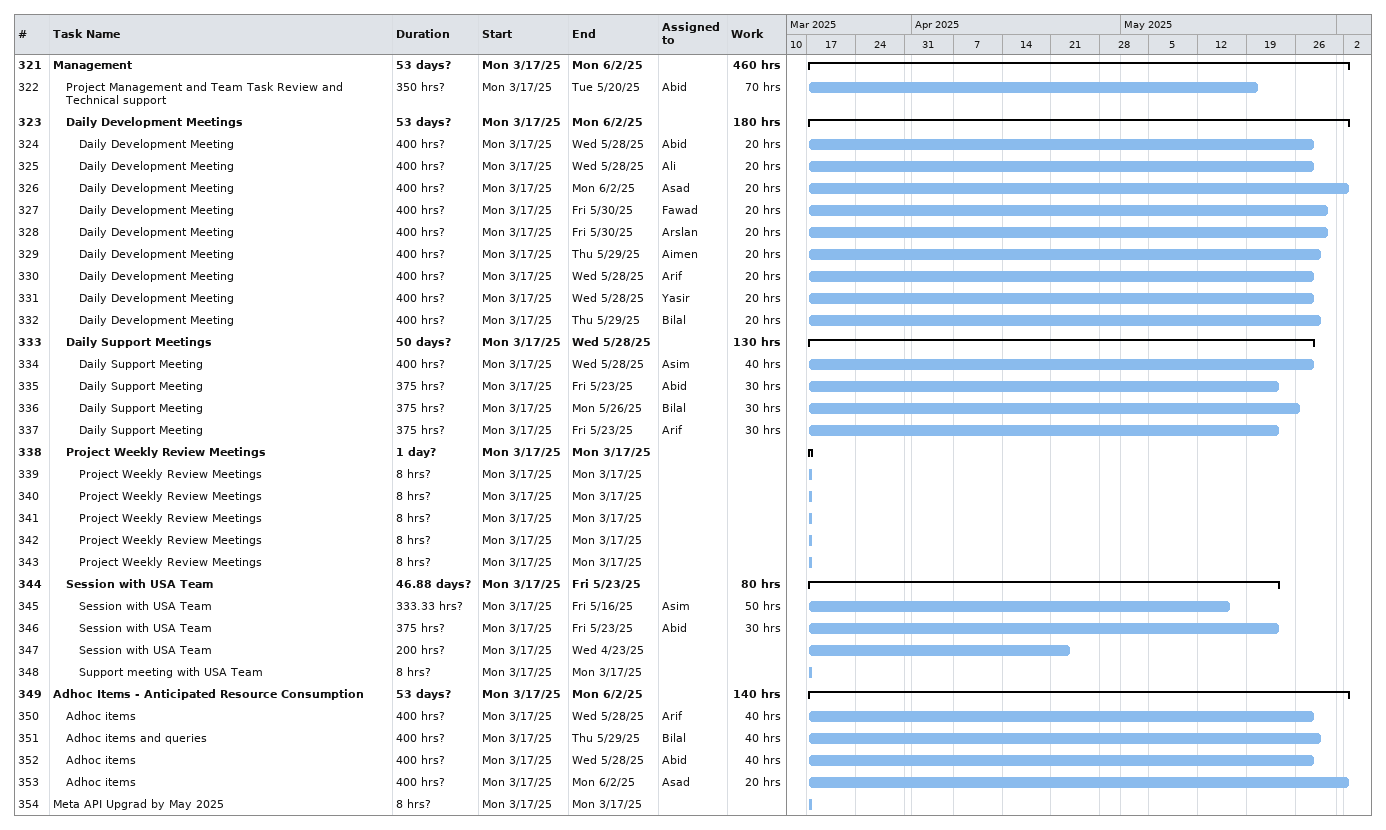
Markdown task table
| ID | Level | Task | Duration | Start | Finish | Resources | Work (h) |
|---|---|---|---|---|---|---|---|
| 321 | 1 | **Management** | 53d? | 2025-03-17 | 2025-06-02 |  | 460 |
| 322 | 2 | Project Management and Team Task Review and Technical support | 350h? | 2025-03-17 | 2025-05-20 | Abid | 70 |
| 323 | 2 | **Daily Development Meetings** | 53d? | 2025-03-17 | 2025-06-02 |  | 180 |
| 324 | 3 | Daily Development Meeting | 400h? | 2025-03-17 | 2025-05-28 | Abid | 20 |
| 325 | 3 | Daily Development Meeting | 400h? | 2025-03-17 | 2025-05-28 | Ali | 20 |
| 326 | 3 | Daily Development Meeting | 400h? | 2025-03-17 | 2025-06-02 | Asad | 20 |
| 327 | 3 | Daily Development Meeting | 400h? | 2025-03-17 | 2025-05-30 | Fawad | 20 |
| 328 | 3 | Daily Development Meeting | 400h? | 2025-03-17 | 2025-05-30 | Arslan | 20 |
| 329 | 3 | Daily Development Meeting | 400h? | 2025-03-17 | 2025-05-29 | Aimen | 20 |
| 330 | 3 | Daily Development Meeting | 400h? | 2025-03-17 | 2025-05-28 | Arif | 20 |
| 331 | 3 | Daily Development Meeting | 400h? | 2025-03-17 | 2025-05-28 | Yasir | 20 |
| 332 | 3 | Daily Development Meeting | 400h? | 2025-03-17 | 2025-05-29 | Bilal | 20 |
| 333 | 2 | **Daily Support Meetings** | 50d? | 2025-03-17 | 2025-05-28 |  | 130 |
| 334 | 3 | Daily Support Meeting | 400h? | 2025-03-17 | 2025-05-28 | Asim | 40 |
| 335 | 3 | Daily Support Meeting | 375h? | 2025-03-17 | 2025-05-23 | Abid | 30 |
| 336 | 3 | Daily Support Meeting | 375h? | 2025-03-17 | 2025-05-26 | Bilal | 30 |
| 337 | 3 | Daily Support Meeting | 375h? | 2025-03-17 | 2025-05-23 | Arif | 30 |
| 338 | 2 | **Project Weekly Review Meetings** | 1d? | 2025-03-17 | 2025-03-17 |  |  |
| 339 | 3 | Project Weekly Review Meetings | 8h? | 2025-03-17 | 2025-03-17 |  |  |
| 340 | 3 | Project Weekly Review Meetings | 8h? | 2025-03-17 | 2025-03-17 |  |  |
| 341 | 3 | Project Weekly Review Meetings | 8h? | 2025-03-17 | 2025-03-17 |  |  |
| 342 | 3 | Project Weekly Review Meetings | 8h? | 2025-03-17 | 2025-03-17 |  |  |
| 343 | 3 | Project Weekly Review Meetings | 8h? | 2025-03-17 | 2025-03-17 |  |  |
| 344 | 2 | **Session with USA Team** | 46.88d? | 2025-03-17 | 2025-05-23 |  | 80 |
| 345 | 3 | Session with USA Team | 333.33h? | 2025-03-17 | 2025-05-16 | Asim | 50 |
| 346 | 3 | Session with USA Team | 375h? | 2025-03-17 | 2025-05-23 | Abid | 30 |
| 347 | 3 | Session with USA Team | 200h? | 2025-03-17 | 2025-04-23 |  |  |
| 348 | 3 | Support meeting with USA Team | 8h? | 2025-03-17 | 2025-03-17 |  |  |
| 349 | 1 | **Adhoc Items - Anticipated Resource Consumption** | 53d? | 2025-03-17 | 2025-06-02 |  | 140 |
| 350 | 2 | Adhoc items | 400h? | 2025-03-17 | 2025-05-28 | Arif | 40 |
| 351 | 2 | Adhoc items and queries | 400h? | 2025-03-17 | 2025-05-29 | Bilal | 40 |
| 352 | 2 | Adhoc items | 400h? | 2025-03-17 | 2025-05-28 | Abid | 40 |
| 353 | 2 | Adhoc items | 400h? | 2025-03-17 | 2025-06-02 | Asad | 20 |
| 354 | 1 | Meta API Upgrad by May 2025 | 8h? | 2025-03-17 | 2025-03-17 |  |  |
